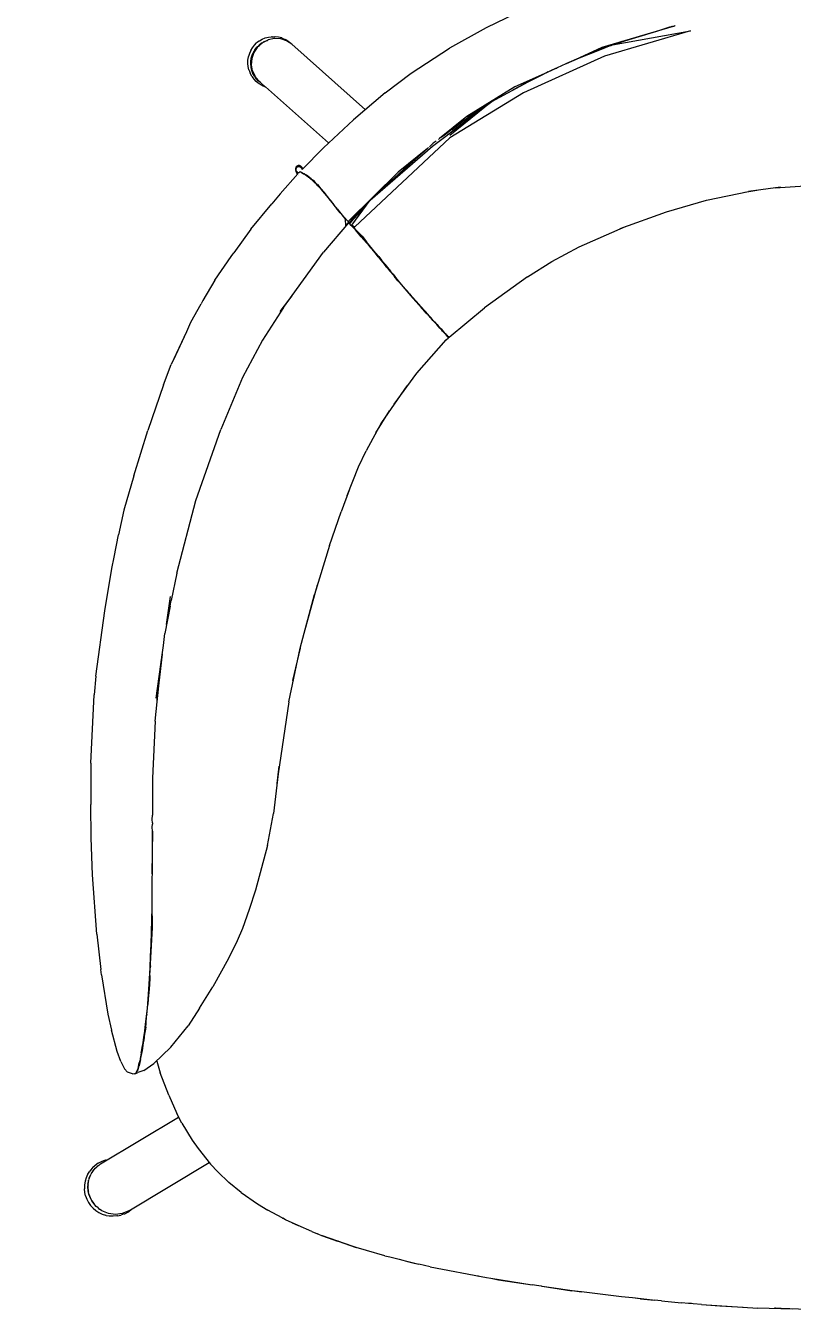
# Model space of a CAD drawing. Header units: millimetres. Extents: x 7998 to 72132, y -12523 to 5591.
# Drawn here: x 64956.8 to 64991.9, y -9556.4 to -9497.7 of the extents above; entities that cross this region are included whole.
import ezdxf
from ezdxf import colors
from ezdxf.entities.mleader import LeaderData, LeaderLine
from ezdxf.math import Vec2, Vec3

# ---------------------------------------------------------------- set-up
doc = ezdxf.new("R2010")
doc.units = ezdxf.units.MM
doc.layers.add('Xray_Furniture Temporary', color=23, linetype='Continuous', lineweight=15)
doc.layers.add('Xray_Text', color=253, linetype='Continuous', lineweight=20)
doc.styles.get("Standard").update_dxf_attribs({"font": 'arial.ttf'})

msp = doc.modelspace()

# ---------------------------------------------------------------- linework, layer by layer
at = {"layer": 'Xray_Furniture Temporary', "lineweight": 0}
for p, q in [((64979.675, -9496.94), (64977.882, -9497.801)), ((64977.882, -9497.801), (64976.202, -9498.73)), ((64986.426, -9497.742), (64983.173, -9498.71)), ((64987.223, -9497.947), (64983.283, -9499.11)), ((64983.649, -9498.59), (64987.223, -9497.947)), ((64985.663, -9497.969), (64983.905, -9498.508)), ((64986.263, -9497.784), (64985.663, -9497.969)), ((64986.303, -9497.77), (64986.263, -9497.784)), ((64986.369, -9497.75), (64986.303, -9497.77)), ((64986.369, -9497.75), (64986.411, -9497.739)), ((64986.411, -9497.739), (64986.471, -9497.725)), ((64986.499, -9497.72), (64986.471, -9497.725)), ((64986.518, -9497.715), (64986.499, -9497.72)), ((64967.11, -9498.846), (64967.185, -9498.719)), ((64967.185, -9498.719), (64967.276, -9498.603)), ((64967.407, -9498.707), (64967.256, -9498.931)), ((64967.276, -9498.603), (64967.381, -9498.5)), ((64967.306, -9498.809), (64967.394, -9498.696)), ((64967.32, -9498.818), (64967.4, -9498.701)), ((64967.407, -9498.707), (64967.32, -9498.818)), ((64967.498, -9498.41), (64967.381, -9498.5)), ((64967.394, -9498.696), (64967.496, -9498.595)), ((64967.394, -9498.696), (64967.4, -9498.701)), ((64967.4, -9498.701), (64967.438, -9498.668)), ((64967.415, -9498.699), (64967.407, -9498.707)), ((64967.422, -9498.689), (64967.415, -9498.699)), ((64967.438, -9498.668), (64967.422, -9498.689)), ((64967.496, -9498.595), (64967.438, -9498.668)), ((64967.438, -9498.668), (64967.507, -9498.608)), ((64967.507, -9498.608), (64967.451, -9498.663)), ((64967.61, -9498.508), (64967.496, -9498.595)), ((64967.496, -9498.595), (64967.577, -9498.548)), ((64967.496, -9498.595), (64967.507, -9498.608)), ((64967.506, -9498.405), (64967.498, -9498.41)), ((64967.506, -9498.405), (64967.636, -9498.33)), ((64967.562, -9498.566), (64967.507, -9498.608)), ((64967.562, -9498.566), (64967.577, -9498.548)), ((64967.577, -9498.548), (64967.615, -9498.515)), ((64967.61, -9498.508), (64967.734, -9498.437)), ((64967.615, -9498.515), (64967.61, -9498.508)), ((64967.615, -9498.515), (64967.628, -9498.508)), ((64967.644, -9498.495), (64967.628, -9498.508)), ((64967.636, -9498.33), (64967.774, -9498.272)), ((64967.865, -9498.382), (64967.644, -9498.495)), ((64967.734, -9498.437), (64967.682, -9498.476)), ((64967.734, -9498.437), (64967.865, -9498.382)), ((64967.734, -9498.437), (64967.792, -9498.42)), ((64967.739, -9498.447), (64967.734, -9498.437)), ((64967.774, -9498.272), (64967.918, -9498.233)), ((64967.865, -9498.382), (64967.873, -9498.38)), ((64967.906, -9498.363), (64967.873, -9498.38)), ((64968.192, -9498.302), (64967.906, -9498.363)), ((64967.918, -9498.233), (64968.065, -9498.213)), ((64968.085, -9498.213), (64968.065, -9498.213)), ((64968.085, -9498.213), (64968.214, -9498.212)), ((64968.481, -9498.316), (64968.192, -9498.302)), ((64968.235, -9498.212), (64968.214, -9498.212)), ((64968.383, -9498.231), (64968.235, -9498.212)), ((64968.527, -9498.27), (64968.383, -9498.231)), ((64968.754, -9498.404), (64968.481, -9498.316)), ((64968.547, -9498.277), (64968.527, -9498.27)), ((64968.547, -9498.277), (64968.685, -9498.334)), ((64968.814, -9498.41), (64968.685, -9498.334)), ((64968.992, -9498.561), (64968.754, -9498.404)), ((64968.814, -9498.41), (64968.829, -9498.42)), ((64968.829, -9498.42), (64968.947, -9498.512)), ((64968.947, -9498.512), (64968.992, -9498.561)), ((64968.992, -9498.561), (64972.352, -9501.549)), ((64974.442, -9499.879), (64976.202, -9498.73)), ((64983.173, -9498.71), (64982.14, -9499.177)), ((64983.525, -9498.638), (64983.004, -9498.83)), ((64983.225, -9498.758), (64983.525, -9498.638)), ((64983.567, -9498.623), (64983.649, -9498.59)), ((64983.687, -9498.579), (64983.649, -9498.59)), ((64983.902, -9498.499), (64983.699, -9498.574)), ((64983.843, -9498.53), (64983.699, -9498.574)), ((64983.843, -9498.53), (64983.905, -9498.508)), ((64984.08, -9498.44), (64983.902, -9498.499)), ((64983.905, -9498.508), (64984.34, -9498.363)), ((64966.98, -9499.431), (64966.983, -9499.282)), ((64966.983, -9499.282), (64967.006, -9499.133)), ((64967.006, -9499.133), (64967.01, -9499.122)), ((64967.051, -9498.981), (64967.01, -9499.122)), ((64967.11, -9498.846), (64967.051, -9498.981)), ((64967.114, -9499.341), (64967.135, -9499.201)), ((64967.114, -9499.341), (64967.139, -9499.252)), ((64967.131, -9499.342), (64967.143, -9499.202)), ((64967.152, -9499.204), (64967.131, -9499.342)), ((64967.158, -9499.214), (64967.134, -9499.495)), ((64967.135, -9499.201), (64967.175, -9499.063)), ((64967.135, -9499.201), (64967.143, -9499.202)), ((64967.143, -9499.202), (64967.24, -9498.936)), ((64967.191, -9499.069), (64967.152, -9499.204)), ((64967.256, -9498.931), (64967.158, -9499.206)), ((64967.158, -9499.206), (64967.158, -9499.214)), ((64967.175, -9499.063), (64967.16, -9499.155)), ((64967.233, -9498.932), (64967.175, -9499.063)), ((64967.175, -9499.063), (64967.223, -9498.982)), ((64967.175, -9499.063), (64967.191, -9499.069)), ((64967.248, -9498.94), (64967.191, -9499.069)), ((64967.233, -9498.932), (64967.306, -9498.809)), ((64967.24, -9498.936), (64967.233, -9498.932)), ((64967.24, -9498.936), (64967.32, -9498.818)), ((64967.256, -9498.931), (64967.248, -9498.94)), ((64967.32, -9498.818), (64967.256, -9498.931)), ((64967.306, -9498.809), (64967.268, -9498.895)), ((64967.306, -9498.809), (64967.371, -9498.743)), ((64967.32, -9498.818), (64967.306, -9498.809)), ((64983.283, -9499.11), (64979.579, -9500.78)), ((64981.546, -9499.445), (64982.143, -9499.185)), ((64982.113, -9499.189), (64981.546, -9499.445)), ((64982.14, -9499.177), (64982.113, -9499.189)), ((64983.004, -9498.83), (64982.14, -9499.177)), ((64982.143, -9499.185), (64983.006, -9498.838)), ((64983.006, -9498.838), (64983.225, -9498.758)), ((64966.995, -9499.579), (64966.98, -9499.431)), ((64967.03, -9499.723), (64966.995, -9499.579)), ((64967.035, -9499.743), (64967.03, -9499.723)), ((64967.035, -9499.743), (64967.09, -9499.883)), ((64967.161, -9500.014), (64967.09, -9499.883)), ((64967.11, -9499.483), (64967.114, -9499.341)), ((64967.11, -9499.483), (64967.125, -9499.624)), ((64967.118, -9499.483), (64967.11, -9499.483)), ((64967.131, -9499.342), (64967.114, -9499.341)), ((64967.114, -9499.341), (64967.123, -9499.434)), ((64967.118, -9499.483), (64967.131, -9499.342)), ((64967.142, -9499.621), (64967.118, -9499.483)), ((64967.125, -9499.624), (64967.127, -9499.531)), ((64967.125, -9499.624), (64967.142, -9499.621)), ((64967.158, -9499.761), (64967.125, -9499.624)), ((64967.125, -9499.624), (64967.157, -9499.709)), ((64967.131, -9499.342), (64967.127, -9499.482)), ((64967.127, -9499.482), (64967.142, -9499.621)), ((64967.134, -9499.495), (64967.181, -9499.77)), ((64967.142, -9499.621), (64967.165, -9499.718)), ((64967.165, -9499.758), (64967.142, -9499.621)), ((64967.158, -9499.761), (64967.165, -9499.758)), ((64967.209, -9499.892), (64967.158, -9499.761)), ((64967.224, -9499.884), (64967.165, -9499.758)), ((64967.181, -9499.77), (64967.185, -9499.777)), ((64967.185, -9499.777), (64967.224, -9499.884)), ((64967.185, -9499.777), (64967.291, -9500.005)), ((64967.209, -9499.892), (64967.186, -9499.803)), ((64967.224, -9499.884), (64967.209, -9499.892)), ((64967.276, -9500.014), (64967.209, -9499.892)), ((64967.209, -9499.892), (64967.262, -9499.966)), ((64967.224, -9499.884), (64967.291, -9500.005)), ((64967.283, -9500.01), (64967.224, -9499.884)), ((64973.262, -9500.786), (64974.442, -9499.879)), ((64980.532, -9499.904), (64979.192, -9500.509)), ((64980.532, -9499.904), (64979.794, -9500.274)), ((64980.563, -9499.889), (64980.532, -9499.904)), ((64980.637, -9499.862), (64980.535, -9499.912)), ((64981.075, -9499.658), (64980.563, -9499.889)), ((64980.717, -9499.826), (64980.637, -9499.862)), ((64980.717, -9499.826), (64981.075, -9499.658)), ((64981.075, -9499.658), (64981.094, -9499.649)), ((64981.094, -9499.649), (64981.107, -9499.644)), ((64981.107, -9499.644), (64981.123, -9499.636)), ((64981.525, -9499.455), (64981.123, -9499.636)), ((64967.173, -9500.031), (64967.161, -9500.014)), ((64967.262, -9500.151), (64967.173, -9500.031)), ((64967.366, -9500.259), (64967.262, -9500.151)), ((64967.283, -9500.01), (64967.276, -9500.014)), ((64967.276, -9500.014), (64967.359, -9500.127)), ((64967.299, -9500.022), (64967.283, -9500.01)), ((64967.291, -9500.005), (64967.299, -9500.022)), ((64967.299, -9500.022), (64967.304, -9500.023)), ((64967.304, -9500.023), (64967.309, -9500.034)), ((64967.314, -9500.047), (64967.309, -9500.034)), ((64967.326, -9500.053), (64967.314, -9500.047)), ((64967.359, -9500.127), (64967.314, -9500.047)), ((64967.372, -9500.115), (64967.326, -9500.053)), ((64967.359, -9500.127), (64967.372, -9500.115)), ((64967.456, -9500.227), (64967.359, -9500.127)), ((64967.359, -9500.127), (64967.429, -9500.183)), ((64967.38, -9500.27), (64967.366, -9500.259)), ((64967.416, -9500.161), (64967.372, -9500.115)), ((64967.498, -9500.363), (64967.38, -9500.27)), ((64967.429, -9500.183), (64967.416, -9500.161)), ((64967.461, -9500.221), (64967.429, -9500.183)), ((64967.456, -9500.227), (64967.461, -9500.221)), ((64967.565, -9500.313), (64967.456, -9500.227)), ((64967.477, -9500.233), (64967.461, -9500.221)), ((64967.467, -9500.214), (64967.496, -9500.247)), ((64967.477, -9500.233), (64967.496, -9500.247)), ((64967.496, -9500.247), (64967.565, -9500.313)), ((64967.627, -9500.438), (64967.498, -9500.363)), ((64967.565, -9500.313), (64967.534, -9500.281)), ((64967.567, -9500.31), (64967.565, -9500.313)), ((64967.578, -9500.32), (64967.565, -9500.313)), ((64967.565, -9500.313), (64967.574, -9500.316)), ((64967.578, -9500.32), (64967.777, -9500.502)), ((64967.639, -9500.444), (64967.627, -9500.438)), ((64967.639, -9500.444), (64967.777, -9500.502)), ((64978.138, -9501.169), (64979.798, -9500.282)), ((64979.794, -9500.274), (64979.105, -9500.644)), ((64979.798, -9500.282), (64980.535, -9499.912)), ((64967.777, -9500.502), (64967.784, -9500.504)), ((64967.784, -9500.504), (64970.671, -9503.072)), ((64973.262, -9500.786), (64971.804, -9502.008)), ((64979.579, -9500.78), (64976.221, -9502.843)), ((64979.192, -9500.509), (64977, -9501.856)), ((64978.898, -9500.763), (64979.105, -9500.644)), ((64975.427, -9503.219), (64978.138, -9501.169)), ((64978.138, -9501.169), (64976.217, -9502.728)), ((64976.812, -9502.093), (64978.138, -9501.169)), ((64977, -9501.856), (64977.878, -9501.35)), ((64977.495, -9501.618), (64977.325, -9501.728)), ((64971.804, -9502.008), (64970.443, -9503.287)), ((64977, -9501.856), (64975.747, -9502.874)), ((64977, -9501.856), (64975.908, -9502.756)), ((64976.807, -9502.086), (64976.318, -9502.444)), ((64976.323, -9502.451), (64976.812, -9502.093)), ((64977.325, -9501.728), (64976.807, -9502.086)), ((64975.905, -9502.758), (64975.838, -9502.807)), ((64976.027, -9502.669), (64975.908, -9502.756)), ((64976.318, -9502.444), (64976.035, -9502.663)), ((64976.311, -9502.46), (64976.035, -9502.663)), ((64976.311, -9502.46), (64976.323, -9502.451)), ((64970.443, -9503.287), (64969.463, -9504.285)), ((64976.221, -9502.843), (64971.864, -9506.902)), ((64972.57, -9505.688), (64975.427, -9503.219)), ((64975.188, -9503.327), (64973.858, -9504.401)), ((64975.188, -9503.327), (64974.77, -9503.7)), ((64975.225, -9503.295), (64975.188, -9503.327)), ((64975.236, -9503.285), (64975.225, -9503.295)), ((64975.457, -9503.087), (64975.282, -9503.243)), ((64975.593, -9502.987), (64975.457, -9503.087)), ((64975.747, -9502.874), (64975.691, -9502.916)), ((64974.525, -9503.911), (64974.095, -9504.291)), ((64974.763, -9503.706), (64974.1, -9504.298)), ((64974.77, -9503.7), (64974.525, -9503.911)), ((64974.77, -9503.7), (64974.773, -9503.703)), ((64968.452, -9505.401), (64969.264, -9504.481)), ((64969.156, -9504.237), (64969.154, -9504.304)), ((64969.154, -9504.304), (64969.174, -9504.373)), ((64969.179, -9504.177), (64969.156, -9504.237)), ((64969.174, -9504.373), (64969.201, -9504.437)), ((64969.174, -9504.373), (64969.219, -9504.438)), ((64969.22, -9504.132), (64969.179, -9504.177)), ((64969.193, -9504.299), (64969.195, -9504.244)), ((64969.21, -9504.356), (64969.193, -9504.299)), ((64969.195, -9504.244), (64969.213, -9504.197)), ((64969.201, -9504.437), (64969.23, -9504.5)), ((64969.237, -9504.419), (64969.21, -9504.356)), ((64969.25, -9504.412), (64969.21, -9504.356)), ((64969.213, -9504.197), (64969.243, -9504.164)), ((64969.219, -9504.438), (64969.264, -9504.481)), ((64969.275, -9504.107), (64969.22, -9504.132)), ((64969.23, -9504.5), (64969.236, -9504.513)), ((64969.238, -9504.422), (64969.237, -9504.419)), ((64969.243, -9504.164), (64969.283, -9504.145)), ((64969.292, -9504.453), (64969.25, -9504.412)), ((64969.337, -9504.104), (64969.275, -9504.107)), ((64969.283, -9504.145), (64969.331, -9504.143)), ((64969.368, -9504.384), (64969.292, -9504.453)), ((64969.3, -9504.545), (64969.298, -9504.542)), ((64969.331, -9504.143), (64969.378, -9504.159)), ((64969.399, -9504.125), (64969.337, -9504.104)), ((64969.368, -9504.384), (64969.377, -9504.389)), ((64969.377, -9504.389), (64969.373, -9504.377)), ((64969.406, -9504.408), (64969.373, -9504.377)), ((64969.378, -9504.159), (64969.42, -9504.194)), ((64969.451, -9504.17), (64969.399, -9504.125)), ((64969.41, -9504.409), (64969.406, -9504.408)), ((64969.431, -9504.418), (64969.41, -9504.409)), ((64969.42, -9504.194), (64969.45, -9504.257)), ((64969.459, -9504.432), (64969.431, -9504.418)), ((64969.431, -9504.418), (64969.504, -9504.47)), ((64969.45, -9504.257), (64969.463, -9504.285)), ((64969.45, -9504.257), (64969.459, -9504.289)), ((64969.487, -9504.242), (64969.451, -9504.17)), ((64969.493, -9504.451), (64969.459, -9504.432)), ((64969.493, -9504.255), (64969.487, -9504.242)), ((64969.5, -9504.456), (64969.493, -9504.451)), ((64969.5, -9504.456), (64969.504, -9504.47)), ((64969.504, -9504.47), (64969.554, -9504.502)), ((64969.55, -9504.485), (64969.534, -9504.475)), ((64969.554, -9504.502), (64969.55, -9504.485)), ((64969.59, -9504.495), (64969.558, -9504.47)), ((64969.632, -9504.538), (64969.581, -9504.505)), ((64969.616, -9504.545), (64969.581, -9504.519)), ((64969.59, -9504.495), (64969.601, -9504.506)), ((64969.655, -9504.544), (64969.601, -9504.506)), ((64969.668, -9504.58), (64969.616, -9504.545)), ((64969.64, -9504.544), (64969.632, -9504.538)), ((64969.64, -9504.544), (64969.648, -9504.556)), ((64969.648, -9504.544), (64969.655, -9504.544)), ((64969.648, -9504.556), (64969.665, -9504.564)), ((64969.666, -9504.568), (64969.648, -9504.556)), ((64969.791, -9504.646), (64969.655, -9504.544)), ((64969.687, -9504.576), (64969.665, -9504.564)), ((64969.689, -9504.589), (64969.666, -9504.572)), ((64969.669, -9504.585), (64969.668, -9504.58)), ((64969.671, -9504.583), (64969.668, -9504.58)), ((64969.689, -9504.589), (64969.671, -9504.583)), ((64969.689, -9504.589), (64969.676, -9504.591)), ((64969.745, -9504.618), (64969.687, -9504.576)), ((64969.7, -9504.599), (64969.693, -9504.593)), ((64969.73, -9504.625), (64969.7, -9504.599)), ((64973.858, -9504.401), (64971.578, -9506.645)), ((64974.095, -9504.291), (64973.675, -9504.674)), ((64973.68, -9504.681), (64974.1, -9504.298)), ((64969.73, -9504.625), (64969.735, -9504.629)), ((64969.735, -9504.629), (64969.741, -9504.634)), ((64969.746, -9504.643), (64969.741, -9504.634)), ((64969.751, -9504.623), (64969.745, -9504.618)), ((64969.791, -9504.671), (64969.746, -9504.643)), ((64969.791, -9504.646), (64969.751, -9504.623)), ((64969.808, -9504.681), (64969.791, -9504.671)), ((64969.806, -9504.664), (64969.795, -9504.654)), ((64969.795, -9504.654), (64969.808, -9504.681)), ((64969.869, -9504.714), (64969.806, -9504.664)), ((64969.808, -9504.681), (64969.812, -9504.693)), ((64969.853, -9504.72), (64969.812, -9504.693)), ((64969.916, -9504.773), (64969.853, -9504.72)), ((64969.932, -9504.766), (64969.869, -9504.714)), ((64969.869, -9504.714), (64969.966, -9504.778)), ((64969.981, -9504.829), (64969.916, -9504.773)), ((64969.996, -9504.823), (64969.932, -9504.766)), ((64969.966, -9504.778), (64970.062, -9504.883)), ((64970.047, -9504.89), (64969.981, -9504.829)), ((64970.062, -9504.883), (64969.996, -9504.823)), ((64970.115, -9504.956), (64970.047, -9504.89)), ((64970.13, -9504.949), (64970.062, -9504.883)), ((64970.185, -9505.026), (64970.115, -9504.956)), ((64970.158, -9504.977), (64970.13, -9504.949)), ((64970.158, -9504.977), (64970.244, -9505.066)), ((64970.257, -9505.103), (64970.185, -9505.026)), ((64970.273, -9505.097), (64970.244, -9505.066)), ((64970.332, -9505.186), (64970.257, -9505.103)), ((64970.348, -9505.18), (64970.273, -9505.097)), ((64970.411, -9505.277), (64970.332, -9505.186)), ((64970.426, -9505.27), (64970.348, -9505.18)), ((64970.379, -9505.206), (64970.348, -9505.18)), ((64973.324, -9505.003), (64973.083, -9505.218)), ((64973.675, -9504.674), (64973.324, -9505.003)), ((64973.68, -9504.681), (64973.324, -9505.003)), ((64991.342, -9505.095), (64989.872, -9505.294)), ((64991.094, -9505.129), (64992.696, -9505.014)), ((64968.452, -9505.401), (64968.069, -9505.857)), ((64970.426, -9505.27), (64970.379, -9505.206)), ((64970.493, -9505.374), (64970.411, -9505.277)), ((64970.467, -9505.318), (64970.426, -9505.27)), ((64970.991, -9505.987), (64970.467, -9505.318)), ((64970.577, -9505.477), (64970.493, -9505.374)), ((64970.663, -9505.584), (64970.577, -9505.477)), ((64970.749, -9505.692), (64970.663, -9505.584)), ((64970.749, -9505.692), (64970.917, -9505.905)), ((64971.737, -9506.824), (64972.57, -9505.688)), ((64972.069, -9506.23), (64972.57, -9505.688)), ((64972.295, -9506.008), (64972.57, -9505.688)), ((64973.083, -9505.218), (64972.57, -9505.688)), ((64973.083, -9505.218), (64973.088, -9505.221)), ((64986.126, -9506.222), (64987.955, -9505.691)), ((64987.955, -9505.691), (64989.872, -9505.294)), ((64990.263, -9505.241), (64989.701, -9505.329)), ((64967.119, -9507.014), (64968.069, -9505.857)), ((64970.983, -9505.995), (64970.917, -9505.905)), ((64970.991, -9505.987), (64970.983, -9505.995)), ((64970.996, -9506.005), (64970.983, -9505.995)), ((64971.048, -9506.057), (64970.991, -9505.987)), ((64971.067, -9506.094), (64970.996, -9506.005)), ((64971.06, -9506.102), (64971.067, -9506.094)), ((64971.071, -9506.099), (64971.067, -9506.094)), ((64971.141, -9506.185), (64971.071, -9506.099)), ((64971.356, -9506.425), (64971.074, -9506.088)), ((64971.205, -9506.262), (64971.141, -9506.185)), ((64971.263, -9506.332), (64971.205, -9506.262)), ((64971.317, -9506.394), (64971.263, -9506.332)), ((64971.673, -9506.663), (64972.069, -9506.23)), ((64971.951, -9506.346), (64971.839, -9506.458)), ((64971.87, -9506.492), (64972.252, -9506.051)), ((64972.069, -9506.23), (64971.951, -9506.346)), ((64971.979, -9506.377), (64972.203, -9506.138)), ((64972.203, -9506.138), (64972.362, -9505.972)), ((64972.436, -9505.871), (64972.295, -9506.008)), ((64984.012, -9506.975), (64986.126, -9506.222)), ((64971.586, -9506.715), (64970.438, -9508.069)), ((64971.365, -9506.45), (64971.317, -9506.394)), ((64971.572, -9506.654), (64971.356, -9506.425)), ((64971.438, -9506.548), (64971.365, -9506.45)), ((64971.465, -9506.857), (64971.438, -9506.548)), ((64971.581, -9506.678), (64971.485, -9506.833)), ((64971.485, -9506.833), (64971.595, -9506.688)), ((64971.578, -9506.645), (64971.572, -9506.654)), ((64971.608, -9506.684), (64971.572, -9506.654)), ((64971.608, -9506.684), (64971.578, -9506.645)), ((64971.595, -9506.688), (64971.581, -9506.678)), ((64971.586, -9506.715), (64971.642, -9506.736)), ((64971.586, -9506.715), (64971.609, -9506.74)), ((64971.663, -9506.678), (64971.608, -9506.684)), ((64971.642, -9506.736), (64971.609, -9506.74)), ((64971.609, -9506.74), (64971.63, -9506.756)), ((64971.63, -9506.756), (64971.642, -9506.736)), ((64971.706, -9506.844), (64971.63, -9506.756)), ((64971.652, -9506.733), (64971.656, -9506.732)), ((64971.656, -9506.732), (64971.831, -9506.532)), ((64971.656, -9506.729), (64971.663, -9506.678)), ((64971.656, -9506.732), (64971.656, -9506.729)), ((64971.659, -9506.674), (64971.668, -9506.667)), ((64971.663, -9506.678), (64971.659, -9506.674)), ((64971.668, -9506.667), (64971.663, -9506.678)), ((64971.679, -9506.644), (64971.673, -9506.663)), ((64971.735, -9506.567), (64971.679, -9506.644)), ((64971.904, -9507.042), (64971.706, -9506.844)), ((64971.839, -9506.458), (64971.735, -9506.567)), ((64971.737, -9506.824), (64971.864, -9506.902)), ((64971.809, -9506.914), (64971.737, -9506.824)), ((64971.86, -9506.969), (64971.809, -9506.914)), ((64971.831, -9506.532), (64971.87, -9506.492)), ((64971.87, -9506.492), (64971.979, -9506.377)), ((64982.123, -9507.818), (64984.252, -9506.89)), ((64967.119, -9507.014), (64966.341, -9508.09)), ((64971.921, -9507.036), (64971.86, -9506.969)), ((64972.154, -9507.358), (64971.904, -9507.042)), ((64971.975, -9507.122), (64971.904, -9507.042)), ((64972.075, -9507.21), (64971.921, -9507.036)), ((64972.2, -9507.335), (64971.921, -9507.036)), ((64972.058, -9507.216), (64971.975, -9507.122)), ((64972.154, -9507.358), (64971.975, -9507.122)), ((64972.155, -9507.328), (64972.058, -9507.216)), ((64972.171, -9507.322), (64972.075, -9507.21)), ((64972.154, -9507.358), (64972.54, -9507.782)), ((64972.389, -9507.604), (64972.155, -9507.328)), ((64972.282, -9507.452), (64972.171, -9507.322)), ((64972.2, -9507.335), (64972.405, -9507.598)), ((64972.405, -9507.598), (64972.282, -9507.452)), ((64966.211, -9508.265), (64966.341, -9508.09)), ((64968.605, -9510.593), (64970.438, -9508.069)), ((64972.402, -9507.62), (64972.389, -9507.604)), ((64972.402, -9507.62), (64972.54, -9507.782)), ((64972.538, -9507.756), (64972.405, -9507.598)), ((64972.676, -9507.922), (64972.538, -9507.756)), ((64972.614, -9507.873), (64972.54, -9507.782)), ((64972.66, -9507.928), (64972.614, -9507.873)), ((64972.803, -9508.1), (64972.66, -9507.928)), ((64972.819, -9508.093), (64972.676, -9507.922)), ((64972.946, -9508.273), (64972.803, -9508.1)), ((64972.962, -9508.267), (64972.819, -9508.093)), ((64980.883, -9508.494), (64982.123, -9507.818)), ((64965.467, -9509.348), (64966.211, -9508.265)), ((64972.992, -9508.336), (64972.946, -9508.273)), ((64972.962, -9508.267), (64973.098, -9508.428)), ((64973.087, -9508.445), (64972.992, -9508.336)), ((64972.992, -9508.336), (64973.255, -9508.67)), ((64973.224, -9508.612), (64973.087, -9508.445)), ((64973.103, -9508.438), (64973.098, -9508.428)), ((64973.24, -9508.605), (64973.103, -9508.438)), ((64973.537, -9508.941), (64973.103, -9508.438)), ((64973.224, -9508.612), (64973.478, -9508.924)), ((64973.537, -9508.941), (64973.24, -9508.605)), ((64973.24, -9508.605), (64973.494, -9508.918)), ((64973.255, -9508.67), (64973.264, -9508.679)), ((64973.264, -9508.679), (64973.323, -9508.762)), ((64979.773, -9509.195), (64980.883, -9508.494)), ((64973.648, -9509.132), (64973.478, -9508.924)), ((64973.524, -9508.961), (64973.494, -9508.918)), ((64973.524, -9508.961), (64973.563, -9509.003)), ((64973.541, -9509.001), (64973.67, -9509.14)), ((64973.563, -9509.003), (64973.567, -9509.008)), ((64973.567, -9509.008), (64973.652, -9509.098)), ((64973.618, -9509.07), (64973.723, -9509.198)), ((64973.658, -9509.107), (64973.652, -9509.098)), ((64973.727, -9509.229), (64973.673, -9509.163)), ((64973.678, -9509.144), (64973.688, -9509.147)), ((64973.723, -9509.198), (64973.734, -9509.21)), ((64973.84, -9509.367), (64973.727, -9509.229)), ((64973.743, -9509.223), (64973.734, -9509.21)), ((64973.874, -9509.38), (64973.743, -9509.223)), ((64979.773, -9509.195), (64977.805, -9510.603)), ((64965.467, -9509.348), (64964.924, -9510.273)), ((64973.858, -9509.386), (64973.84, -9509.367)), ((64973.904, -9509.441), (64973.858, -9509.386)), ((64974.011, -9509.544), (64973.874, -9509.38)), ((64973.904, -9509.441), (64974.531, -9510.169)), ((64974.16, -9509.718), (64974.011, -9509.544)), ((64974.16, -9509.718), (64974.206, -9509.766)), ((64974.292, -9509.872), (64974.206, -9509.766)), ((64974.292, -9509.872), (64974.21, -9509.796)), ((64964.376, -9511.27), (64964.837, -9510.425)), ((64964.924, -9510.273), (64964.837, -9510.425)), ((64968.997, -9510.053), (64968.435, -9510.78)), ((64974.293, -9509.893), (64974.341, -9509.937)), ((64974.322, -9509.906), (64974.317, -9509.894)), ((64974.378, -9509.97), (64974.322, -9509.906)), ((64974.378, -9509.97), (64974.341, -9509.937)), ((64974.501, -9510.11), (64974.383, -9509.974)), ((64974.691, -9510.325), (64974.501, -9510.11)), ((64974.675, -9510.331), (64974.531, -9510.169)), ((64974.871, -9510.551), (64974.675, -9510.331)), ((64974.675, -9510.331), (64974.784, -9510.462)), ((64974.887, -9510.545), (64974.691, -9510.325)), ((64974.784, -9510.462), (64974.871, -9510.551)), ((64968.605, -9510.593), (64967.654, -9512.092)), ((64975.068, -9510.77), (64974.871, -9510.551)), ((64975.084, -9510.764), (64974.887, -9510.545)), ((64975.139, -9510.852), (64975.068, -9510.77)), ((64975.277, -9510.978), (64975.084, -9510.764)), ((64975.226, -9510.912), (64975.084, -9510.764)), ((64975.139, -9510.852), (64975.161, -9510.875)), ((64975.161, -9510.875), (64975.172, -9510.886)), ((64975.172, -9510.886), (64975.176, -9510.889)), ((64975.176, -9510.889), (64975.353, -9511.07)), ((64975.277, -9510.978), (64975.226, -9510.912)), ((64975.261, -9510.984), (64975.265, -9510.991)), ((64975.265, -9510.991), (64975.293, -9511.02)), ((64975.375, -9511.086), (64975.277, -9510.978)), ((64975.293, -9511.02), (64975.301, -9511.031)), ((64975.301, -9511.031), (64975.344, -9511.071)), ((64976.19, -9511.953), (64977.805, -9510.603)), ((64964.182, -9511.688), (64964.376, -9511.27)), ((64975.344, -9511.071), (64975.517, -9511.251)), ((64975.445, -9511.187), (64975.344, -9511.071)), ((64975.353, -9511.07), (64975.375, -9511.086)), ((64975.397, -9511.107), (64975.375, -9511.086)), ((64975.461, -9511.181), (64975.397, -9511.107)), ((64975.614, -9511.372), (64975.445, -9511.187)), ((64975.507, -9511.231), (64975.461, -9511.181)), ((64975.507, -9511.231), (64975.525, -9511.251)), ((64975.517, -9511.251), (64975.63, -9511.366)), ((64975.63, -9511.366), (64975.525, -9511.251)), ((64975.763, -9511.536), (64975.614, -9511.372)), ((64975.63, -9511.366), (64975.671, -9511.414)), ((64975.671, -9511.414), (64975.678, -9511.415)), ((64975.779, -9511.53), (64975.678, -9511.415)), ((64975.843, -9511.626), (64975.763, -9511.536)), ((64975.766, -9511.507), (64975.779, -9511.53)), ((64975.779, -9511.53), (64975.787, -9511.539)), ((64975.787, -9511.539), (64975.805, -9511.558)), ((64975.805, -9511.558), (64975.811, -9511.559)), ((64975.811, -9511.559), (64975.824, -9511.57)), ((64975.824, -9511.57), (64975.903, -9511.666)), ((64975.888, -9511.671), (64975.843, -9511.626)), ((64975.85, -9511.62), (64975.988, -9511.779)), ((64964.175, -9511.703), (64963.479, -9513.191)), ((64964.175, -9511.703), (64963.585, -9512.978)), ((64964.182, -9511.688), (64964.175, -9511.703)), ((64967.654, -9512.092), (64966.735, -9513.792)), ((64974.704, -9513.599), (64976.053, -9512.067)), ((64975.988, -9511.779), (64975.888, -9511.671)), ((64975.903, -9511.666), (64975.918, -9511.682)), ((64975.918, -9511.682), (64975.923, -9511.684)), ((64975.924, -9511.689), (64975.923, -9511.684)), ((64976.002, -9511.774), (64975.924, -9511.689)), ((64975.988, -9511.779), (64976.044, -9511.836)), ((64976.014, -9511.814), (64975.988, -9511.779)), ((64976.002, -9511.774), (64976.009, -9511.784)), ((64976.009, -9511.784), (64976.014, -9511.786)), ((64976.026, -9511.8), (64976.014, -9511.786)), ((64976.044, -9511.836), (64976.014, -9511.814)), ((64976.077, -9511.855), (64976.026, -9511.8)), ((64976.137, -9511.953), (64976.044, -9511.836)), ((64976.053, -9512.067), (64976.16, -9511.983)), ((64976.063, -9511.86), (64976.059, -9511.855)), ((64976.089, -9511.893), (64976.063, -9511.86)), ((64976.077, -9511.855), (64976.077, -9511.862)), ((64976.077, -9511.862), (64976.082, -9511.864)), ((64976.082, -9511.864), (64976.122, -9511.914)), ((64976.096, -9511.874), (64976.082, -9511.864)), ((64976.114, -9511.913), (64976.089, -9511.893)), ((64976.096, -9511.874), (64976.19, -9511.953)), ((64976.126, -9511.91), (64976.096, -9511.874)), ((64976.14, -9511.94), (64976.114, -9511.913)), ((64976.14, -9511.948), (64976.114, -9511.913)), ((64976.122, -9511.914), (64976.127, -9511.916)), ((64976.127, -9511.916), (64976.126, -9511.91)), ((64976.127, -9511.916), (64976.15, -9511.941)), ((64976.127, -9511.916), (64976.14, -9511.94)), ((64976.14, -9511.94), (64976.14, -9511.948)), ((64976.14, -9511.948), (64976.16, -9511.983)), ((64976.19, -9511.953), (64976.15, -9511.941)), ((64963.114, -9514.133), (64963.479, -9513.191)), ((64966.735, -9513.792), (64965.745, -9516.164)), ((64973.676, -9515.005), (64974.704, -9513.599)), ((64963.114, -9514.133), (64962.398, -9516.214)), ((64974.247, -9514.178), (64973.093, -9515.85)), ((64972.834, -9516.322), (64973.464, -9515.312)), ((64961.762, -9518.287), (64962.398, -9516.214)), ((64964.605, -9519.422), (64965.745, -9516.164)), ((64973.093, -9515.85), (64972.385, -9517.14)), ((64972.045, -9517.875), (64972.385, -9517.14)), ((64971.516, -9519.18), (64972.045, -9517.875)), ((64961.762, -9518.287), (64961.315, -9519.861)), ((64971.613, -9518.94), (64971.248, -9519.931)), ((64963.724, -9522.743), (64964.605, -9519.422)), ((64961.315, -9519.861), (64961.065, -9520.987)), ((64970.719, -9521.478), (64971.248, -9519.931)), ((64960.862, -9522.005), (64961.065, -9520.987)), ((64970.719, -9521.478), (64970.022, -9523.712)), ((64960.766, -9522.527), (64960.862, -9522.005)), ((64960.432, -9524.455), (64960.766, -9522.527)), ((64963.724, -9522.743), (64963.479, -9523.982)), ((64969.553, -9525.484), (64970.158, -9523.276)), ((64963.261, -9525.085), (64963.442, -9523.806)), ((64969.372, -9526.166), (64970.022, -9523.712)), ((64960.028, -9527.451), (64960.432, -9524.455)), ((64963.428, -9524.242), (64963.179, -9525.498)), ((64963.428, -9524.242), (64963.447, -9524.137)), ((64963.447, -9524.137), (64963.479, -9523.982)), ((64963.115, -9526.048), (64963.179, -9525.498)), ((64963.081, -9526.357), (64963.115, -9526.048)), ((64968.86, -9528.616), (64969.372, -9526.166)), ((64969.372, -9526.166), (64969.017, -9527.643)), ((64962.785, -9528.444), (64963.081, -9526.357)), ((64962.835, -9528.541), (64963.069, -9526.437)), ((64962.943, -9527.439), (64963.037, -9526.666)), ((64962.952, -9527.44), (64963.069, -9526.437)), ((64960.028, -9527.451), (64959.944, -9528.303)), ((64962.733, -9529.504), (64962.952, -9527.44)), ((64962.866, -9528.189), (64962.943, -9527.439)), ((64959.805, -9531.423), (64959.944, -9528.303)), ((64962.835, -9528.541), (64962.866, -9528.189)), ((64968.86, -9528.616), (64968.367, -9531.903)), ((64962.733, -9529.504), (64962.612, -9532.109)), ((64959.805, -9531.423), (64959.799, -9533.32)), ((64968.313, -9532.357), (64968.418, -9531.56)), ((64962.612, -9532.109), (64962.612, -9533.794)), ((64968.367, -9531.903), (64968.15, -9533.727)), ((64959.818, -9534.836), (64959.799, -9533.32)), ((64962.61, -9533.994), (64962.612, -9533.794)), ((64967.877, -9535.18), (64968.15, -9533.727)), ((64962.611, -9534.524), (64962.585, -9536.476)), ((64962.612, -9534.147), (64962.61, -9533.994)), ((64962.61, -9534.354), (64962.612, -9534.209)), ((64962.611, -9534.524), (64962.61, -9534.354)), ((64962.611, -9535.701), (64962.611, -9534.524)), ((64962.612, -9534.147), (64962.612, -9534.209)), ((64959.882, -9536.523), (64959.818, -9534.836)), ((64962.612, -9536.26), (64962.611, -9535.701)), ((64967.877, -9535.18), (64967.334, -9537.222)), ((64962.609, -9536.868), (64962.611, -9536.286)), ((64962.611, -9536.286), (64962.612, -9536.26)), ((64960.074, -9539.24), (64959.882, -9536.523)), ((64962.605, -9537.447), (64962.609, -9536.868)), ((64962.599, -9538.021), (64962.605, -9537.447)), ((64962.606, -9537.858), (64962.605, -9537.447)), ((64967.334, -9537.222), (64967.042, -9538.105)), ((64962.589, -9538.591), (64962.599, -9538.021)), ((64962.599, -9538.021), (64962.606, -9537.858)), ((64962.613, -9538.932), (64962.606, -9537.858)), ((64962.574, -9539.155), (64962.589, -9538.591)), ((64967.042, -9538.105), (64966.727, -9538.984)), ((64962.556, -9539.694), (64962.574, -9539.155)), ((64962.565, -9540.053), (64962.613, -9538.932)), ((64962.565, -9539.711), (64962.574, -9539.155)), ((64966.727, -9538.984), (64966.485, -9539.54)), ((64960.074, -9539.24), (64960.256, -9540.853)), ((64962.522, -9540.693), (64962.565, -9539.711)), ((64962.534, -9540.252), (64962.556, -9539.71)), ((64962.562, -9539.782), (64962.555, -9539.743)), ((64962.556, -9539.701), (64962.556, -9539.694)), ((64962.556, -9539.71), (64962.556, -9539.701)), ((64966.485, -9539.54), (64966.098, -9540.348)), ((64962.503, -9541.125), (64962.565, -9540.053)), ((64962.509, -9540.777), (64962.534, -9540.252)), ((64966.098, -9540.348), (64965.381, -9541.652)), ((64960.287, -9541.093), (64960.256, -9540.853)), ((64962.481, -9541.281), (64962.509, -9540.777)), ((64962.503, -9541.125), (64962.518, -9540.778)), ((64962.522, -9540.693), (64962.518, -9540.778)), ((64960.287, -9541.093), (64960.574, -9542.891)), ((64962.451, -9541.761), (64962.481, -9541.281)), ((64962.49, -9541.282), (64962.46, -9541.761)), ((64962.503, -9541.125), (64962.49, -9541.282)), ((64962.418, -9542.211), (64962.451, -9541.761)), ((64962.46, -9541.761), (64962.427, -9542.212)), ((64964.763, -9542.628), (64965.381, -9541.652)), ((64962.315, -9543.36), (64962.408, -9542.471)), ((64962.345, -9543.011), (64962.383, -9542.63)), ((64962.383, -9542.63), (64962.418, -9542.211)), ((64962.406, -9542.46), (64962.399, -9542.434)), ((64962.408, -9542.471), (64962.405, -9542.468)), ((64962.427, -9542.212), (64962.406, -9542.46)), ((64962.406, -9542.46), (64962.419, -9542.365)), ((64962.419, -9542.365), (64962.427, -9542.212)), ((64964.763, -9542.628), (64964.253, -9543.428)), ((64960.574, -9542.891), (64960.75, -9543.634)), ((64962.306, -9543.359), (64962.345, -9543.011)), ((64962.316, -9543.492), (64962.349, -9543.032)), ((64962.349, -9543.032), (64962.345, -9543.011)), ((64962.356, -9542.905), (64962.36, -9542.928)), ((64962.366, -9542.874), (64962.361, -9542.851)), ((64960.997, -9544.598), (64960.75, -9543.634)), ((64962.227, -9543.954), (64962.267, -9543.673)), ((64962.244, -9543.904), (64962.236, -9543.955)), ((64962.315, -9543.36), (64962.244, -9543.904)), ((64962.316, -9543.492), (64962.244, -9543.904)), ((64962.267, -9543.673), (64962.306, -9543.359)), ((64963.461, -9544.409), (64964.253, -9543.428)), ((64962.115, -9544.617), (64962.151, -9544.425)), ((64962.16, -9544.426), (64962.124, -9544.618)), ((64962.151, -9544.425), (64962.188, -9544.204)), ((64962.158, -9544.565), (64962.219, -9544.087)), ((64962.197, -9544.206), (64962.16, -9544.426)), ((64962.188, -9544.204), (64962.227, -9543.954)), ((64962.219, -9544.087), (64962.197, -9544.206)), ((64962.236, -9543.955), (64962.219, -9544.087)), ((64962.683, -9545.154), (64963.461, -9544.409)), ((64961.163, -9545.056), (64960.997, -9544.598)), ((64961.163, -9545.056), (64961.345, -9545.395)), ((64962.066, -9544.972), (64962.013, -9545.25)), ((64962.036, -9545.038), (64962.016, -9545.12)), ((64962.055, -9544.937), (64962.036, -9545.038)), ((64962.106, -9544.664), (64962.055, -9544.937)), ((64962.062, -9544.922), (64962.055, -9544.937)), ((64962.092, -9544.783), (64962.062, -9544.922)), ((64962.066, -9544.972), (64962.158, -9544.565)), ((64962.124, -9544.618), (64962.092, -9544.783)), ((64962.106, -9544.664), (64962.115, -9544.617)), ((64962.823, -9545.035), (64962.792, -9545.049)), ((64962.824, -9545.039), (64962.792, -9545.049)), ((64962.824, -9545.039), (64962.974, -9545.58)), ((64961.473, -9545.545), (64961.345, -9545.395)), ((64961.703, -9545.618), (64961.473, -9545.545)), ((64961.703, -9545.618), (64961.789, -9545.613)), ((64961.792, -9545.624), (64961.789, -9545.613)), ((64961.792, -9545.624), (64961.804, -9545.612)), ((64961.815, -9545.627), (64961.792, -9545.624)), ((64961.815, -9545.627), (64961.81, -9545.618)), ((64961.815, -9545.627), (64961.855, -9545.609)), ((64961.855, -9545.609), (64961.959, -9545.388)), ((64961.855, -9545.609), (64961.954, -9545.565)), ((64961.899, -9545.516), (64961.964, -9545.448)), ((64962.215, -9545.468), (64961.954, -9545.565)), ((64961.959, -9545.388), (64962.016, -9545.12)), ((64961.964, -9545.448), (64962.016, -9545.255)), ((64961.987, -9545.291), (64961.978, -9545.296)), ((64961.985, -9545.266), (64962.013, -9545.25)), ((64962.013, -9545.25), (64962.016, -9545.255)), ((64962.215, -9545.468), (64962.683, -9545.154)), ((64963.366, -9546.6), (64962.974, -9545.58)), ((64963.366, -9546.6), (64963.728, -9547.442)), ((64960.243, -9549.744), (64963.811, -9547.6)), ((64963.959, -9547.877), (64963.728, -9547.442)), ((64963.959, -9547.877), (64964.428, -9548.653)), ((64964.428, -9548.653), (64964.707, -9549.045)), ((64964.707, -9549.045), (64965.275, -9549.753)), ((64960.129, -9549.713), (64959.993, -9549.809)), ((64960.147, -9549.703), (64960.129, -9549.713)), ((64960.294, -9549.627), (64960.147, -9549.703)), ((64960.159, -9549.81), (64960.243, -9549.744)), ((64960.451, -9549.571), (64960.294, -9549.627)), ((64960.465, -9549.567), (64960.451, -9549.571)), ((64960.465, -9549.567), (64960.577, -9549.543)), ((64961.53, -9551.893), (64965.215, -9549.679)), ((64965.607, -9550.101), (64965.275, -9549.753)), ((64959.652, -9550.228), (64959.584, -9550.379)), ((64959.662, -9550.208), (64959.652, -9550.228)), ((64959.662, -9550.208), (64959.75, -9550.067)), ((64959.705, -9550.46), (64959.796, -9550.22)), ((64959.705, -9550.46), (64959.736, -9550.356)), ((64959.736, -9550.356), (64959.728, -9550.398)), ((64959.796, -9550.22), (64959.736, -9550.356)), ((64959.736, -9550.356), (64959.76, -9550.316)), ((64959.736, -9550.356), (64959.743, -9550.359)), ((64959.855, -9549.938), (64959.75, -9550.067)), ((64959.807, -9550.194), (64959.994, -9549.939)), ((64959.882, -9550.081), (64959.84, -9550.149)), ((64959.872, -9549.922), (64959.855, -9549.938)), ((64959.882, -9550.081), (64959.869, -9550.11)), ((64959.993, -9549.809), (64959.872, -9549.922)), ((64959.955, -9549.993), (64959.882, -9550.081)), ((64959.882, -9550.081), (64959.907, -9550.057)), ((64959.885, -9550.083), (64959.882, -9550.081)), ((64959.994, -9549.939), (64960.06, -9549.887)), ((64960.06, -9549.887), (64960.094, -9549.855)), ((64960.094, -9549.855), (64960.082, -9549.87)), ((64960.159, -9549.81), (64960.094, -9549.855)), ((64960.094, -9549.855), (64960.114, -9549.845)), ((64960.094, -9549.855), (64960.097, -9549.859)), ((64966.115, -9550.586), (64965.607, -9550.101)), ((64959.51, -9550.701), (64959.505, -9550.868)), ((64959.505, -9550.868), (64959.506, -9550.881)), ((64959.522, -9551.043), (64959.506, -9550.881)), ((64959.537, -9550.537), (64959.51, -9550.701)), ((64959.584, -9550.379), (64959.537, -9550.537)), ((64959.66, -9550.807), (64959.69, -9550.507)), ((64959.665, -9550.663), (64959.66, -9550.807)), ((64959.66, -9550.811), (64959.66, -9550.807)), ((64959.66, -9550.811), (64959.66, -9550.821)), ((64959.66, -9550.821), (64959.675, -9550.979)), ((64959.711, -9551.131), (64959.66, -9550.821)), ((64959.69, -9550.507), (64959.665, -9550.663)), ((64959.665, -9550.663), (64959.68, -9550.61)), ((64959.665, -9550.663), (64959.67, -9550.716)), ((64959.675, -9550.664), (64959.665, -9550.663)), ((64959.675, -9550.979), (64959.677, -9550.917)), ((64959.69, -9550.507), (64959.693, -9550.491)), ((64966.676, -9551.049), (64966.115, -9550.586)), ((64959.559, -9551.203), (64959.522, -9551.043)), ((64959.559, -9551.203), (64959.615, -9551.357)), ((64959.615, -9551.357), (64959.69, -9551.502)), ((64959.675, -9550.979), (64959.686, -9550.977)), ((64959.711, -9551.131), (64959.675, -9550.979)), ((64959.675, -9550.979), (64959.695, -9551.035)), ((64959.69, -9551.502), (64959.784, -9551.637)), ((64959.711, -9551.131), (64959.766, -9551.284)), ((64959.839, -9551.425), (64959.711, -9551.131)), ((64959.766, -9551.284), (64959.752, -9551.225)), ((64959.775, -9551.279), (64959.766, -9551.284)), ((64959.766, -9551.284), (64959.839, -9551.425)), ((64959.766, -9551.284), (64959.799, -9551.333)), ((64959.842, -9551.43), (64959.839, -9551.425)), ((64959.847, -9551.437), (64959.93, -9551.556)), ((64960.044, -9551.688), (64959.847, -9551.437)), ((64959.93, -9551.556), (64959.907, -9551.513)), ((64966.676, -9551.049), (64967.417, -9551.573)), ((64959.893, -9551.758), (64959.784, -9551.637)), ((64959.901, -9551.765), (64959.893, -9551.758)), ((64959.901, -9551.765), (64960.027, -9551.874)), ((64959.93, -9551.556), (64959.936, -9551.551)), ((64960.014, -9551.65), (64959.93, -9551.556)), ((64959.93, -9551.556), (64959.964, -9551.587)), ((64960.027, -9551.874), (64960.166, -9551.966)), ((64960.112, -9551.74), (64960.044, -9551.688)), ((64960.112, -9551.74), (64960.156, -9551.778)), ((64960.156, -9551.778), (64960.143, -9551.763)), ((64960.158, -9551.775), (64960.156, -9551.778)), ((64960.156, -9551.778), (64960.198, -9551.805)), ((64960.156, -9551.778), (64960.173, -9551.786)), ((64960.166, -9551.966), (64960.315, -9552.038)), ((64960.303, -9551.886), (64960.198, -9551.805)), ((64960.603, -9552.011), (64960.303, -9551.886)), ((64960.315, -9552.038), (64960.472, -9552.09)), ((64960.493, -9552.094), (64960.472, -9552.09)), ((64960.493, -9552.094), (64960.634, -9552.122)), ((64960.921, -9552.055), (64960.603, -9552.011)), ((64960.657, -9552.126), (64960.634, -9552.122)), ((64960.823, -9552.136), (64960.657, -9552.126)), ((64960.988, -9552.123), (64960.823, -9552.136)), ((64961.238, -9552.015), (64960.921, -9552.055)), ((64961.011, -9552.12), (64960.988, -9552.123)), ((64961.011, -9552.12), (64961.174, -9552.085)), ((64961.33, -9552.029), (64961.174, -9552.085)), ((64961.53, -9551.893), (64961.238, -9552.015)), ((64961.33, -9552.029), (64961.349, -9552.021)), ((64961.349, -9552.021), (64961.496, -9551.945)), ((64961.496, -9551.945), (64961.632, -9551.849)), ((64961.632, -9551.849), (64961.644, -9551.839)), ((64961.689, -9551.797), (64961.644, -9551.839)), ((64967.417, -9551.573), (64967.9, -9551.857)), ((64968.554, -9552.212), (64967.9, -9551.857)), ((64968.554, -9552.212), (64968.56, -9552.215)), ((64968.57, -9552.219), (64968.56, -9552.215)), ((64968.57, -9552.219), (64968.582, -9552.225)), ((64968.704, -9552.297), (64968.582, -9552.225)), ((64969.281, -9552.563), (64968.704, -9552.297)), ((64969.006, -9552.43), (64968.991, -9552.423)), ((64969.006, -9552.43), (64969.285, -9552.553)), ((64969.91, -9552.833), (64969.281, -9552.563)), ((64969.91, -9552.833), (64970.161, -9552.944)), ((64970.218, -9552.965), (64970.161, -9552.944)), ((64970.367, -9553.028), (64970.218, -9552.965)), ((64970.391, -9553.036), (64970.367, -9553.028)), ((64971.743, -9553.507), (64970.391, -9553.036)), ((64970.391, -9553.036), (64971.078, -9553.27)), ((64971.103, -9553.279), (64971.078, -9553.27)), ((64971.103, -9553.279), (64971.93, -9553.56)), ((64971.93, -9553.56), (64971.743, -9553.507)), ((64972.406, -9553.7), (64971.93, -9553.56)), ((64973.246, -9553.941), (64972.406, -9553.7)), ((64973.246, -9553.941), (64973.477, -9553.997)), ((64973.477, -9553.997), (64974.801, -9554.326)), ((64973.838, -9554.087), (64973.841, -9554.088)), ((64973.841, -9554.088), (64973.899, -9554.102)), ((64973.899, -9554.102), (64974.338, -9554.226)), ((64974.338, -9554.226), (64974.65, -9554.289)), ((64975.324, -9554.447), (64974.801, -9554.326)), ((64975.324, -9554.447), (64977.887, -9554.937)), ((64977.48, -9554.86), (64977.517, -9554.867)), ((64977.53, -9554.869), (64977.517, -9554.867)), ((64977.887, -9554.937), (64978.096, -9554.97)), ((64978.096, -9554.97), (64978.444, -9555.036)), ((64978.096, -9554.97), (64979.979, -9555.267)), ((64978.444, -9555.036), (64979.979, -9555.267)), ((64980.281, -9555.316), (64979.979, -9555.267)), ((64980.413, -9555.333), (64980.281, -9555.316)), ((64980.413, -9555.333), (64980.443, -9555.337)), ((64980.443, -9555.337), (64982.24, -9555.59)), ((64980.443, -9555.337), (64981.794, -9555.541)), ((64982.24, -9555.59), (64981.794, -9555.541)), ((64984.067, -9555.816), (64982.24, -9555.59)), ((64984.571, -9555.869), (64984.067, -9555.816)), ((64984.917, -9555.913), (64984.571, -9555.869)), ((64985.482, -9555.966), (64984.571, -9555.869)), ((64984.931, -9555.918), (64984.917, -9555.913)), ((64984.931, -9555.918), (64985.556, -9555.972)), ((64985.893, -9556.008), (64985.556, -9555.972)), ((64985.893, -9556.008), (64986.806, -9556.093)), ((64987.133, -9556.119), (64986.806, -9556.093)), ((64987.266, -9556.131), (64987.133, -9556.119)), ((64987.347, -9556.136), (64987.266, -9556.131)), ((64987.719, -9556.165), (64987.347, -9556.136)), ((64987.719, -9556.165), (64988.564, -9556.231)), ((64987.719, -9556.165), (64990.295, -9556.331)), ((64988.564, -9556.231), (64989.623, -9556.288)), ((64991.872, -9556.382), (64990.295, -9556.331)), ((64991.112, -9556.34), (64991.06, -9556.34)), ((64991.872, -9556.382), (64991.112, -9556.34)), ((64991.369, -9556.343), (64992.556, -9556.39))]:
    msp.add_line(p, q, dxfattribs=at)

# ---------------------------------------------------------------- leaders
at = {"layer": 'Xray_Text', "linetype": 'Continuous', "lineweight": 0}
ml = msp.add_multileader_mtext('Standard', dxfattribs=at)
ml.set_content('DUVAR TASARIMI', color=256)
ml.set_leader_properties()
ml.build(insert=Vec2(0, 0))
ml.multileader.update_dxf_attribs({"arrow_head_size": 24})
ctx = ml.context
ctx.base_point, ctx.char_height, ctx.arrow_head_size, ctx.landing_gap_size, ctx.plane_origin = Vec3(64836.547, -9470.208), 15, 24, 12, Vec3(64735.585, -9470.208)
notes = []
notes.append((ctx, [(0, (1, 1, 0), (64788.547, -9470.208), (1, 0), 48, [(0, [(64735.585, -9470.208)], 0, [])])]))
ctx.mtext.insert, ctx.mtext.flow_direction = Vec3(64848.547, -9462.58), 5
for ctx, leaders in notes:
    for number, flags, end, landing, length, lines in leaders:
        leader = LeaderData()
        leader.index, (leader.has_last_leader_line, leader.has_dogleg_vector, leader.attachment_direction) = number, flags
        leader.last_leader_point, leader.dogleg_vector, leader.dogleg_length = Vec3(end), Vec3(landing), length
        for number, points, colour, breaks in lines:
            line = LeaderLine()
            line.index, line.vertices, line.color, line.breaks = number, Vec3.list(points), colors.encode_raw_color(colour), breaks
            leader.lines.append(line)
        ctx.leaders.append(leader)

doc.saveas('drawing.dxf')
